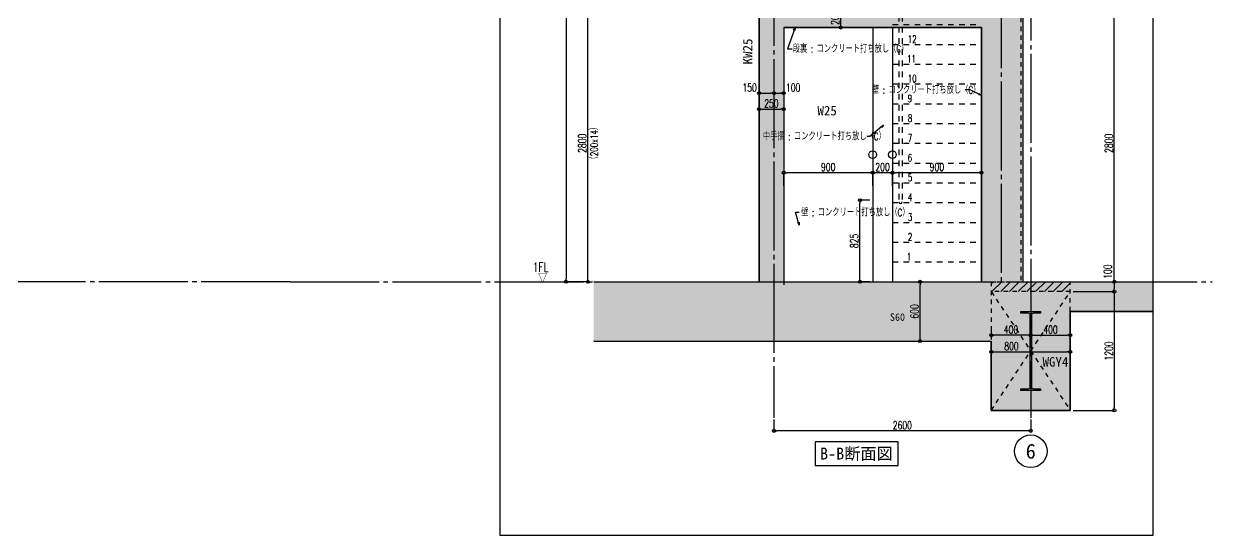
# Model space of a CAD drawing. Extents: x -229451 to 47804, y -161247 to 19812.
# Drawn here: x 31620 to 43649, y 90 to 5260 of the extents above; entities that cross this region are included whole.
import ezdxf
from ezdxf.enums import TextEntityAlignment as Align

# ---------------------------------------------------------------- set-up
doc = ezdxf.new("R2010")
doc.units = 0
doc.header["$LTSCALE"] = 450
for name, pattern in [('CENTER2', [2.3, 2, -0.1, 0.1, -0.1]), ('HIDDEN2', [0.25, 0.125, -0.125]), ('HIDDEN3', [0.2, 0.1, -0.1])]:
    doc.linetypes.add(name, pattern=pattern)
doc.layers.get('0').update_dxf_attribs({"linetype": 'CONTINUOUS'})
doc.layers.get('DEFPOINTS').update_dxf_attribs({"linetype": 'CONTINUOUS'})
doc.layers.add('E0_図面枠B_OFF', color=255, linetype='CONTINUOUS', plot=False)
for name, color, linetype in [('E1_文字A', 3, 'CONTINUOUS'), ('E1_文字B', 2, 'CONTINUOUS'), ('E1_文字（平天）', 3, 'CONTINUOUS'), ('E6_面取り記号', 4, 'CONTINUOUS'), ('G1_ハッチング', 251, 'CONTINUOUS'), ('G2_ハッチング', 243, 'CONTINUOUS'), ('H寸法', 3, 'CONTINUOUS'), ('IA_通芯', 12, 'CENTER2'), ('IB_壁芯', 2, 'CENTER2'), ('ID1_躯体', 7, 'CONTINUOUS'), ('ID2_構造体', 8, 'HIDDEN3'), ('ID7_打放し表示', 231, 'UTILDN'), ('IE_鉄骨', 242, 'CONTINUOUS'), ('JA2_梁記号', 4, 'CONTINUOUS'), ('JA3_ｽﾗﾌﾞ記号', 4, 'CONTINUOUS'), ('JA4_壁記号', 4, 'CONTINUOUS'), ('JB1_仕上線B_細線', 51, 'CONTINUOUS'), ('JL1_金物_手摺他', 1, 'CONTINUOUS'), ('KA1_躯体見下線', 113, 'CONTINUOUS')]:
    doc.layers.add(name, color=color, linetype=linetype)
doc.styles.add('toda-A (0.7)', font='romans.shx', dxfattribs={"width": 0.7, "bigfont": 'extfont.shx'})
doc.styles.add('toda-G', font='')
doc.styles.get('toda-G').set_extended_font_data('MS Gothic')
doc.linetypes.add('UTILDN', pattern='A,5e-13,[130,ltypeshp.shx,S=0.45,R=0,X=0,Y=-0.45],0,-3', length=3)
doc.dimstyles.new('toda 1：30', dxfattribs={"dimscale": 30, "dimtxt": 2.7, "dimasz": 1, "dimexe": 0, "dimexo": 1, "dimgap": 0, "dimtad": 0, "dimdec": 3, "dimzin": 12, "dimdsep": 46, "dimtxsty": 'toda-A (0.7)', "dimblk": 'ORIGIN', "dimcen": 2.5, "dimclrd": 256, "dimclre": 256, "dimclrt": 7, "dimadec": 0, "dimazin": 0, "dimtfac": 1, "dimtdec": 3, "dimtix": 1, "dimtmove": 2, "dimatfit": 3, "dimldrblk": 'ORIGIN', "dimfxl": 0, "dimtvp": 0.7, "dimtolj": 1, "dimtzin": 0, "dimarcsym": 0})

# ---------------------------------------------------------------- blocks, each defined once
blk = doc.blocks.new('通芯符号B')
at = {"layer": 'IA_通芯', "linetype": 'Continuous'}
blk.add_circle((0, 0), 275, dxfattribs=at)
at = {"layer": 'IA_通芯', "style": 'toda-G'}
blk.add_attdef('X02', text='', height=250, dxfattribs=at).set_placement((0, 0), align=Align.MIDDLE)
blk = doc.blocks.new('_Origin')
at = {"color": 0, "linetype": 'ByBlock', "lineweight": -2}
blk.add_line((0, 0), (-1, 0), dxfattribs=at)
blk.add_circle((0, 0), 0.5, dxfattribs=at)
blk = doc.blocks.new('*D296')
at = {"layer": 'DEFPOINTS', "color": 0, "transparency": 16777216}
for p in [(41412, 2185), (41812, 2185), (41412, 2111)]:
    blk.add_point(p, dxfattribs=at)
at = {"layer": 'H寸法', "linetype": 'CENTER2', "lineweight": -2, "transparency": 16777216}
for p, q in [((41412, 2155), (41412, 2111)), ((41812, 2155), (41812, 2111))]:
    blk.add_line(p, q, dxfattribs=at)
at = {"layer": 'H寸法', "lineweight": -2, "transparency": 16777216}
blk.add_line((41782, 2111), (41442, 2111), dxfattribs=at)
at = {"layer": 'H寸法', "lineweight": -2, "transparency": 16777216, "xscale": 30, "yscale": 30, "zscale": 30, "rotation": 180}
blk.add_blockref('_Origin', (41412, 2111), dxfattribs=at)
at = {"layer": 'H寸法', "lineweight": -2, "transparency": 16777216, "xscale": 30, "yscale": 30, "zscale": 30}
blk.add_blockref('_Origin', (41812, 2111), dxfattribs=at)
at = {"layer": 'H寸法', "color": 7, "transparency": 16777216, "insert": (41612, 2168), "char_height": 81, "attachment_point": 5, "style": 'toda-A (0.7)'}
blk.add_mtext('\\A1;400', dxfattribs=at)
blk = doc.blocks.new('*D297')
at = {"layer": 'DEFPOINTS', "color": 0, "transparency": 16777216}
for p in [(41812, 2185), (42212, 2185), (42212, 2111)]:
    blk.add_point(p, dxfattribs=at)
at = {"layer": 'H寸法', "linetype": 'CENTER2', "lineweight": -2, "transparency": 16777216}
for p, q in [((41812, 2155), (41812, 2111)), ((42212, 2155), (42212, 2111))]:
    blk.add_line(p, q, dxfattribs=at)
at = {"layer": 'H寸法', "lineweight": -2, "transparency": 16777216}
blk.add_line((41842, 2111), (42182, 2111), dxfattribs=at)
at = {"layer": 'H寸法', "lineweight": -2, "transparency": 16777216, "xscale": 30, "yscale": 30, "zscale": 30, "rotation": 180}
blk.add_blockref('_Origin', (41812, 2111), dxfattribs=at)
at = {"layer": 'H寸法', "lineweight": -2, "transparency": 16777216, "xscale": 30, "yscale": 30, "zscale": 30}
blk.add_blockref('_Origin', (42212, 2111), dxfattribs=at)
at = {"layer": 'H寸法', "color": 7, "transparency": 16777216, "insert": (42012, 2168), "char_height": 81, "attachment_point": 5, "style": 'toda-A (0.7)'}
blk.add_mtext('\\A1;400', dxfattribs=at)
blk = doc.blocks.new('*D298')
at = {"layer": 'DEFPOINTS', "color": 0, "transparency": 16777216}
for p in [(42605, 2652), (42212, 2552), (42658, 2552)]:
    blk.add_point(p, dxfattribs=at)
at = {"layer": 'H寸法', "linetype": 'CENTER2', "lineweight": -2, "transparency": 16777216}
for p, q in [((42635, 2652), (42658, 2652)), ((42242, 2552), (42658, 2552))]:
    blk.add_line(p, q, dxfattribs=at)
at = {"layer": 'H寸法', "lineweight": -2, "transparency": 16777216}
blk.add_line((42658, 2622), (42658, 2582), dxfattribs=at)
at = {"layer": 'H寸法', "lineweight": -2, "transparency": 16777216, "xscale": 30, "yscale": 30, "zscale": 30}
for p, rotation in [((42658, 2652), 90), ((42658, 2552), 270)]:
    blk.add_blockref('_Origin', p, dxfattribs=dict(at, rotation=rotation))
at = {"layer": 'H寸法', "color": 7, "transparency": 16777216, "insert": (42591, 2754), "char_height": 81, "attachment_point": 5, "rotation": 90, "style": 'toda-A (0.7)'}
blk.add_mtext('\\A1;100', dxfattribs=at)
blk = doc.blocks.new('*D299')
at = {"layer": 'DEFPOINTS', "color": 0, "transparency": 16777216}
for p in [(42212, 2552), (42212, 1352), (42658, 1352)]:
    blk.add_point(p, dxfattribs=at)
at = {"layer": 'H寸法', "linetype": 'CENTER2', "lineweight": -2, "transparency": 16777216}
for p, q in [((42242, 2552), (42658, 2552)), ((42242, 1352), (42658, 1352))]:
    blk.add_line(p, q, dxfattribs=at)
at = {"layer": 'H寸法', "lineweight": -2, "transparency": 16777216}
blk.add_line((42658, 2522), (42658, 1382), dxfattribs=at)
at = {"layer": 'H寸法', "lineweight": -2, "transparency": 16777216, "xscale": 30, "yscale": 30, "zscale": 30}
for p, rotation in [((42658, 2552), 90), ((42658, 1352), 270)]:
    blk.add_blockref('_Origin', p, dxfattribs=dict(at, rotation=rotation))
at = {"layer": 'H寸法', "color": 7, "transparency": 16777216, "insert": (42602, 1952), "char_height": 81, "attachment_point": 5, "rotation": 90, "style": 'toda-A (0.7)'}
blk.add_mtext('\\A1;1200', dxfattribs=at)
blk = doc.blocks.new('*D300')
at = {"layer": 'DEFPOINTS', "color": 0, "transparency": 16777216}
for p in [(40412, 3755), (40412, 3591), (41312, 3591)]:
    blk.add_point(p, dxfattribs=at)
at = {"layer": 'H寸法', "linetype": 'CENTER2', "lineweight": -2, "transparency": 16777216}
for p, q in [((40412, 3621), (40412, 3755)), ((41312, 3621), (41312, 3755))]:
    blk.add_line(p, q, dxfattribs=at)
at = {"layer": 'H寸法', "lineweight": -2, "transparency": 16777216}
blk.add_line((41282, 3755), (40442, 3755), dxfattribs=at)
at = {"layer": 'H寸法', "lineweight": -2, "transparency": 16777216, "xscale": 30, "yscale": 30, "zscale": 30, "rotation": 180}
blk.add_blockref('_Origin', (40412, 3755), dxfattribs=at)
at = {"layer": 'H寸法', "lineweight": -2, "transparency": 16777216, "xscale": 30, "yscale": 30, "zscale": 30}
blk.add_blockref('_Origin', (41312, 3755), dxfattribs=at)
at = {"layer": 'H寸法', "color": 7, "transparency": 16777216, "insert": (40862, 3812), "char_height": 81, "attachment_point": 5, "style": 'toda-A (0.7)'}
blk.add_mtext('\\A1;900', dxfattribs=at)
blk = doc.blocks.new('*D301')
at = {"layer": 'DEFPOINTS', "color": 0, "transparency": 16777216}
for p in [(40212, 3755), (40212, 3591), (40412, 3591)]:
    blk.add_point(p, dxfattribs=at)
at = {"layer": 'H寸法', "linetype": 'CENTER2', "lineweight": -2, "transparency": 16777216}
for p, q in [((40212, 3621), (40212, 3755)), ((40412, 3621), (40412, 3755))]:
    blk.add_line(p, q, dxfattribs=at)
at = {"layer": 'H寸法', "lineweight": -2, "transparency": 16777216}
blk.add_line((40382, 3755), (40242, 3755), dxfattribs=at)
at = {"layer": 'H寸法', "lineweight": -2, "transparency": 16777216, "xscale": 30, "yscale": 30, "zscale": 30, "rotation": 180}
blk.add_blockref('_Origin', (40212, 3755), dxfattribs=at)
at = {"layer": 'H寸法', "lineweight": -2, "transparency": 16777216, "xscale": 30, "yscale": 30, "zscale": 30}
blk.add_blockref('_Origin', (40412, 3755), dxfattribs=at)
at = {"layer": 'H寸法', "color": 7, "transparency": 16777216, "insert": (40312, 3812), "char_height": 81, "attachment_point": 5, "style": 'toda-A (0.7)'}
blk.add_mtext('\\A1;200', dxfattribs=at)
blk = doc.blocks.new('*D302')
at = {"layer": 'DEFPOINTS', "color": 0, "transparency": 16777216}
for p in [(39312, 3755), (39312, 3591), (40212, 3591)]:
    blk.add_point(p, dxfattribs=at)
at = {"layer": 'H寸法', "linetype": 'CENTER2', "lineweight": -2, "transparency": 16777216}
for p, q in [((39312, 3621), (39312, 3755)), ((40212, 3621), (40212, 3755))]:
    blk.add_line(p, q, dxfattribs=at)
at = {"layer": 'H寸法', "lineweight": -2, "transparency": 16777216}
blk.add_line((40182, 3755), (39342, 3755), dxfattribs=at)
at = {"layer": 'H寸法', "lineweight": -2, "transparency": 16777216, "xscale": 30, "yscale": 30, "zscale": 30, "rotation": 180}
blk.add_blockref('_Origin', (39312, 3755), dxfattribs=at)
at = {"layer": 'H寸法', "lineweight": -2, "transparency": 16777216, "xscale": 30, "yscale": 30, "zscale": 30}
blk.add_blockref('_Origin', (40212, 3755), dxfattribs=at)
at = {"layer": 'H寸法', "color": 7, "transparency": 16777216, "insert": (39762, 3812), "char_height": 81, "attachment_point": 5, "style": 'toda-A (0.7)'}
blk.add_mtext('\\A1;900', dxfattribs=at)
blk = doc.blocks.new('*D304')
at = {"layer": 'DEFPOINTS', "color": 0, "transparency": 16777216}
for p in [(40083, 3477), (40212, 3477), (40212, 2652)]:
    blk.add_point(p, dxfattribs=at)
at = {"layer": 'H寸法', "linetype": 'CENTER2', "lineweight": -2, "transparency": 16777216}
for p, q in [((40182, 3477), (40083, 3477)), ((40182, 2652), (40083, 2652))]:
    blk.add_line(p, q, dxfattribs=at)
at = {"layer": 'H寸法', "lineweight": -2, "transparency": 16777216}
blk.add_line((40083, 2682), (40083, 3447), dxfattribs=at)
at = {"layer": 'H寸法', "lineweight": -2, "transparency": 16777216, "xscale": 30, "yscale": 30, "zscale": 30}
for p, rotation in [((40083, 3477), 90), ((40083, 2652), 270)]:
    blk.add_blockref('_Origin', p, dxfattribs=dict(at, rotation=rotation))
at = {"layer": 'H寸法', "color": 7, "transparency": 16777216, "insert": (40026, 3065), "char_height": 81, "attachment_point": 5, "rotation": 90, "style": 'toda-A (0.7)'}
blk.add_mtext('\\A1;825', dxfattribs=at)
blk = doc.blocks.new('*D308')
at = {"layer": 'DEFPOINTS', "color": 0, "transparency": 16777216}
for p in [(41412, 2001), (42212, 2001), (42212, 1944)]:
    blk.add_point(p, dxfattribs=at)
at = {"layer": 'H寸法', "linetype": 'CENTER2', "lineweight": -2, "transparency": 16777216}
for p, q in [((41412, 1971), (41412, 1944)), ((42212, 1971), (42212, 1944))]:
    blk.add_line(p, q, dxfattribs=at)
at = {"layer": 'H寸法', "lineweight": -2, "transparency": 16777216}
blk.add_line((41442, 1944), (42182, 1944), dxfattribs=at)
at = {"layer": 'H寸法', "lineweight": -2, "transparency": 16777216, "xscale": 30, "yscale": 30, "zscale": 30, "rotation": 180}
blk.add_blockref('_Origin', (41412, 1944), dxfattribs=at)
at = {"layer": 'H寸法', "lineweight": -2, "transparency": 16777216, "xscale": 30, "yscale": 30, "zscale": 30}
blk.add_blockref('_Origin', (42212, 1944), dxfattribs=at)
at = {"layer": 'H寸法', "color": 7, "transparency": 16777216, "insert": (41617, 2001), "char_height": 81, "attachment_point": 5, "style": 'toda-A (0.7)'}
blk.add_mtext('\\A1;800', dxfattribs=at)
blk = doc.blocks.new('*D313')
at = {"layer": 'DEFPOINTS', "color": 0, "transparency": 16777216}
for p in [(39062, 4449), (39312, 4449), (39312, 4398)]:
    blk.add_point(p, dxfattribs=at)
at = {"layer": 'H寸法', "linetype": 'CENTER2', "lineweight": -2, "transparency": 16777216}
for p, q in [((39062, 4419), (39062, 4398)), ((39312, 4419), (39312, 4398))]:
    blk.add_line(p, q, dxfattribs=at)
at = {"layer": 'H寸法', "lineweight": -2, "transparency": 16777216}
blk.add_line((39092, 4398), (39282, 4398), dxfattribs=at)
at = {"layer": 'H寸法', "lineweight": -2, "transparency": 16777216, "xscale": 30, "yscale": 30, "zscale": 30, "rotation": 180}
blk.add_blockref('_Origin', (39062, 4398), dxfattribs=at)
at = {"layer": 'H寸法', "lineweight": -2, "transparency": 16777216, "xscale": 30, "yscale": 30, "zscale": 30}
blk.add_blockref('_Origin', (39312, 4398), dxfattribs=at)
at = {"layer": 'H寸法', "color": 7, "transparency": 16777216, "insert": (39187, 4455), "char_height": 81, "attachment_point": 5, "style": 'toda-A (0.7)'}
blk.add_mtext('\\A1;250', dxfattribs=at)
blk = doc.blocks.new('*D314')
at = {"layer": 'DEFPOINTS', "color": 0, "transparency": 16777216}
for p in [(39062, 4521), (39212, 4558), (39212, 4521)]:
    blk.add_point(p, dxfattribs=at)
at = {"layer": 'H寸法', "linetype": 'CENTER2', "lineweight": -2, "transparency": 16777216}
for p, q in [((39062, 4551), (39062, 4558)), ((39212, 4551), (39212, 4558))]:
    blk.add_line(p, q, dxfattribs=at)
at = {"layer": 'H寸法', "lineweight": -2, "transparency": 16777216}
blk.add_line((39092, 4558), (39182, 4558), dxfattribs=at)
at = {"layer": 'H寸法', "lineweight": -2, "transparency": 16777216, "xscale": 30, "yscale": 30, "zscale": 30, "rotation": 180}
blk.add_blockref('_Origin', (39062, 4558), dxfattribs=at)
at = {"layer": 'H寸法', "lineweight": -2, "transparency": 16777216, "xscale": 30, "yscale": 30, "zscale": 30}
blk.add_blockref('_Origin', (39212, 4558), dxfattribs=at)
at = {"layer": 'H寸法', "color": 7, "transparency": 16777216, "insert": (38966, 4615), "char_height": 81, "attachment_point": 5, "style": 'toda-A (0.7)'}
blk.add_mtext('\\A1;150', dxfattribs=at)
blk = doc.blocks.new('*D315')
at = {"layer": 'DEFPOINTS', "color": 0, "transparency": 16777216}
for p in [(39212, 4521), (39312, 4558), (39312, 4521)]:
    blk.add_point(p, dxfattribs=at)
at = {"layer": 'H寸法', "linetype": 'CENTER2', "lineweight": -2, "transparency": 16777216}
for p, q in [((39212, 4551), (39212, 4558)), ((39312, 4551), (39312, 4558))]:
    blk.add_line(p, q, dxfattribs=at)
at = {"layer": 'H寸法', "lineweight": -2, "transparency": 16777216}
blk.add_line((39242, 4558), (39282, 4558), dxfattribs=at)
at = {"layer": 'H寸法', "lineweight": -2, "transparency": 16777216, "xscale": 30, "yscale": 30, "zscale": 30, "rotation": 180}
blk.add_blockref('_Origin', (39212, 4558), dxfattribs=at)
at = {"layer": 'H寸法', "lineweight": -2, "transparency": 16777216, "xscale": 30, "yscale": 30, "zscale": 30}
blk.add_blockref('_Origin', (39312, 4558), dxfattribs=at)
at = {"layer": 'H寸法', "color": 7, "transparency": 16777216, "insert": (39407, 4615), "char_height": 81, "attachment_point": 5, "style": 'toda-A (0.7)'}
blk.add_mtext('\\A1;100', dxfattribs=at)
blk = doc.blocks.new('*D337')
at = {"layer": 'DEFPOINTS', "color": 0, "transparency": 16777216}
for p in [(39212, 1291), (41812, 1291), (39212, 1144)]:
    blk.add_point(p, dxfattribs=at)
at = {"layer": 'H寸法', "linetype": 'CENTER2', "lineweight": -2, "transparency": 16777216}
for p, q in [((39212, 1261), (39212, 1144)), ((41812, 1261), (41812, 1144))]:
    blk.add_line(p, q, dxfattribs=at)
at = {"layer": 'H寸法', "lineweight": -2, "transparency": 16777216}
blk.add_line((41782, 1144), (39242, 1144), dxfattribs=at)
at = {"layer": 'H寸法', "lineweight": -2, "transparency": 16777216, "xscale": 30, "yscale": 30, "zscale": 30, "rotation": 180}
blk.add_blockref('_Origin', (39212, 1144), dxfattribs=at)
at = {"layer": 'H寸法', "lineweight": -2, "transparency": 16777216, "xscale": 30, "yscale": 30, "zscale": 30}
blk.add_blockref('_Origin', (41812, 1144), dxfattribs=at)
at = {"layer": 'H寸法', "color": 7, "transparency": 16777216, "insert": (40512, 1201), "char_height": 81, "attachment_point": 5, "style": 'toda-A (0.7)'}
blk.add_mtext('\\A1;2600', dxfattribs=at)
blk = doc.blocks.new('*D406')
at = {"layer": 'DEFPOINTS', "color": 0, "transparency": 16777216}
for p in [(37196, 9652), (37108, 2652), (37359, 2652)]:
    blk.add_point(p, dxfattribs=at)
at = {"layer": 'H寸法', "linetype": 'CENTER2', "lineweight": -2, "transparency": 16777216}
for p, q in [((37166, 9652), (37108, 9652)), ((37329, 2652), (37108, 2652))]:
    blk.add_line(p, q, dxfattribs=at)
at = {"layer": 'H寸法', "lineweight": -2, "transparency": 16777216}
blk.add_line((37108, 9622), (37108, 2682), dxfattribs=at)
at = {"layer": 'H寸法', "lineweight": -2, "transparency": 16777216, "xscale": 30, "yscale": 30, "zscale": 30}
for p, rotation in [((37108, 9652), 90), ((37108, 2652), 270)]:
    blk.add_blockref('_Origin', p, dxfattribs=dict(at, rotation=rotation))
at = {"layer": 'H寸法', "color": 7, "transparency": 16777216, "insert": (37052, 5816), "char_height": 81, "attachment_point": 5, "rotation": 90, "style": 'toda-A (0.7)'}
blk.add_mtext('\\A1;7000', dxfattribs=at)
blk = doc.blocks.new('*D457')
at = {"layer": 'DEFPOINTS', "color": 0, "transparency": 16777216}
for p in [(37329, 5452), (38277, 5452), (37287, 2652)]:
    blk.add_point(p, dxfattribs=at)
at = {"layer": 'H寸法', "linetype": 'CENTER2', "lineweight": -2, "transparency": 16777216}
for p, q in [((38247, 5452), (37329, 5452)), ((37317, 2652), (37329, 2652))]:
    blk.add_line(p, q, dxfattribs=at)
at = {"layer": 'H寸法', "lineweight": -2, "transparency": 16777216}
blk.add_line((37329, 2682), (37329, 5422), dxfattribs=at)
at = {"layer": 'H寸法', "lineweight": -2, "transparency": 16777216, "xscale": 30, "yscale": 30, "zscale": 30}
for p, rotation in [((37329, 5452), 90), ((37329, 2652), 270)]:
    blk.add_blockref('_Origin', p, dxfattribs=dict(at, rotation=rotation))
at = {"layer": 'H寸法', "color": 7, "transparency": 16777216, "insert": (37273, 4052), "char_height": 81, "attachment_point": 5, "rotation": 90, "style": 'toda-A (0.7)'}
blk.add_mtext('\\A1;2800', dxfattribs=at)
blk = doc.blocks.new('*D461')
at = {"layer": 'DEFPOINTS', "color": 0, "transparency": 16777216}
for p in [(40688, 2652), (40692, 2652), (40671, 2052)]:
    blk.add_point(p, dxfattribs=at)
at = {"layer": 'H寸法', "linetype": 'CENTER2', "lineweight": -2, "transparency": 16777216}
for p, q in [((40718, 2652), (40692, 2652)), ((40701, 2052), (40692, 2052))]:
    blk.add_line(p, q, dxfattribs=at)
at = {"layer": 'H寸法', "lineweight": -2, "transparency": 16777216}
blk.add_line((40692, 2082), (40692, 2622), dxfattribs=at)
at = {"layer": 'H寸法', "lineweight": -2, "transparency": 16777216, "xscale": 30, "yscale": 30, "zscale": 30}
for p, rotation in [((40692, 2652), 90), ((40692, 2052), 270)]:
    blk.add_blockref('_Origin', p, dxfattribs=dict(at, rotation=rotation))
at = {"layer": 'H寸法', "color": 7, "transparency": 16777216, "insert": (40636, 2352), "char_height": 81, "attachment_point": 5, "rotation": 90, "style": 'toda-A (0.7)'}
blk.add_mtext('\\A1;600', dxfattribs=at)
blk = doc.blocks.new('*D462')
at = {"layer": 'DEFPOINTS', "color": 0, "transparency": 16777216}
for p in [(39889, 5422), (39911, 5422), (39911, 5222)]:
    blk.add_point(p, dxfattribs=at)
at = {"layer": 'H寸法', "linetype": 'CENTER2', "lineweight": -2, "transparency": 16777216}
for p, q in [((39881, 5422), (39889, 5422)), ((39881, 5222), (39889, 5222))]:
    blk.add_line(p, q, dxfattribs=at)
at = {"layer": 'H寸法', "lineweight": -2, "transparency": 16777216}
blk.add_line((39889, 5252), (39889, 5392), dxfattribs=at)
at = {"layer": 'H寸法', "lineweight": -2, "transparency": 16777216, "xscale": 30, "yscale": 30, "zscale": 30}
for p, rotation in [((39889, 5422), 90), ((39889, 5222), 270)]:
    blk.add_blockref('_Origin', p, dxfattribs=dict(at, rotation=rotation))
at = {"layer": 'H寸法', "color": 7, "transparency": 16777216, "insert": (39833, 5322), "char_height": 81, "attachment_point": 5, "rotation": 90, "style": 'toda-A (0.7)'}
blk.add_mtext('\\A1;200', dxfattribs=at)
blk = doc.blocks.new('*D504')
at = {"layer": 'DEFPOINTS', "color": 0, "transparency": 16777216}
for p in [(41732, 5452), (42658, 5452), (42605, 2652)]:
    blk.add_point(p, dxfattribs=at)
at = {"layer": 'H寸法', "linetype": 'CENTER2', "lineweight": -2, "transparency": 16777216}
for p, q in [((41762, 5452), (42658, 5452)), ((42635, 2652), (42658, 2652))]:
    blk.add_line(p, q, dxfattribs=at)
at = {"layer": 'H寸法', "lineweight": -2, "transparency": 16777216}
blk.add_line((42658, 2682), (42658, 5422), dxfattribs=at)
at = {"layer": 'H寸法', "lineweight": -2, "transparency": 16777216, "xscale": 30, "yscale": 30, "zscale": 30}
for p, rotation in [((42658, 5452), 90), ((42658, 2652), 270)]:
    blk.add_blockref('_Origin', p, dxfattribs=dict(at, rotation=rotation))
at = {"layer": 'H寸法', "color": 7, "transparency": 16777216, "insert": (42602, 4052), "char_height": 81, "attachment_point": 5, "rotation": 90, "style": 'toda-A (0.7)'}
blk.add_mtext('\\A1;2800', dxfattribs=at)

msp = doc.modelspace()

# ---------------------------------------------------------------- hatches: boundary and pattern name
at = {"layer": 'G1_ハッチング'}
h = msp.add_hatch(color=256, dxfattribs=at)
h.paths.add_polyline_path([(42162.1536, 9152.1917), (42182.1536, 9152.1917), (42182.1536, 9272.1917), (41532.1536, 9272.1917), (41532.1536, 13452.1917), (42162.1536, 13452.1917), (42162.1536, 14452.1917), (42305.4225, 14452.1917), (42305.4225, 14652.1917), (41612.1536, 14652.1917), (41612.1536, 14829.4418), (41362.1536, 14829.4418), (41362.1536, 14652.1917), (38812.1536, 14652.1917), (38812.1536, 14829.4418), (38612.1536, 14829.4418), (38612.1536, 14652.1917), (37388.8324, 14652.1917), (37388.8324, 14452.1917), (37612.1536, 14452.1917), (37612.1536, 11788.2949), (37622.2392, 11777.1917), (37702.1536, 11777.1917), (37702.1536, 11817.1917), (37812.1536, 11817.1917), (37812.1536, 14452.1917), (38912.1536, 14452.1917), (38912.1536, 13752.1917), (39112.1536, 13752.1917), (39112.1536, 9252.1917), (37812.1536, 9252.1917), (37812.1536, 9652.1917), (37612.1536, 9652.1917), (37612.1536, 9252.1917), (37388.8324, 9252.1917), (37388.8324, 9052.1917), (37612.1536, 9052.1917), (37612.1536, 8652.1917), (37912.1536, 8652.1917), (37912.1536, 9052.1917), (38912.1536, 9052.1917), (38912.1536, 8352.1917), (39062.1536, 8352.1917), (39062.1536, 2652.1917), (37388.8324, 2652.1917), (37388.8324, 2052.1917), (41412.1536, 2052.1917), (41412.1536, 1352.1917), (42212.1536, 1352.1917), (42212.1536, 2352.1917), (43049.6393, 2352.1917), (43049.4304, 2652.1917), (41731.9447, 2652.1917), (41732.1536, 7752.1917), (42162.1536, 7752.1917), (42162.1536, 8252.1917), (42305.4225, 8252.1917), (42305.4225, 8452.1917), (42162.1536, 8452.1917)])
h.paths.add_polyline_path([(41312.1536, 8222.1917), (39312.1536, 8222.1917), (39312.1536, 13952.1917), (39312.1536, 14452.1917), (41312.1536, 14452.1917)], flags=16)
h.paths.add_polyline_path([(41312.1536, 8022.1917), (41312.1536, 5422.1917), (39312.1536, 5422.1917), (39312.1536, 8022.1917)], flags=16)
h.paths.add_polyline_path([(41312.1536, 5222.1917), (41312.1536, 2652.1917), (39312.1536, 2652.1917), (39312.1536, 5222.1917)], flags=16)
at = {"layer": 'G2_ハッチング', "linetype": 'Continuous'}
h = msp.add_hatch(dxfattribs=at)
h.set_pattern_fill('ANSI31', color=5, scale=500)
h.set_pattern_definition([(45, (-86636.32, -26419.99), (-44.194174, 44.194174), [])])
h.paths.add_polyline_path([(42212.1536, 2652.1917), (41412.1536, 2652.1917), (41412.1536, 2552.1917), (42212.1536, 2552.1917)])

# ---------------------------------------------------------------- linework, layer by layer
at = {"layer": 'E0_図面枠B_OFF'}
msp.add_lwpolyline([(36438.7834, 89.7168), (43049.6393, 89.7168), (43049.6393, 14979.7808), (36438.7834, 14979.7808)], close=True, dxfattribs=at)
at = {"layer": 'E1_文字（平天）', "linetype": 'Continuous'}
msp.add_lwpolyline([(39630.1225, 794.6918), (40470.6301, 794.6918), (40470.6301, 1034.6919), (39630.1225, 1034.6919)], close=True, dxfattribs=at)
at = {"layer": 'E6_面取り記号'}
for centre in [(40212.1536, 3937.1917), (40412.1536, 3937.1917)]:
    msp.add_circle(centre, 38.658, dxfattribs=at)
at = {"layer": 'IA_通芯'}
for p, q in [((41812.1536, 15305.1551), (41812.1536, 1277.4835)), ((34315.2719, 2652.1917), (21281.6776, 2652.1917)), ((34315.2719, 2652.1917), (43648.9595, 2652.1917))]:
    msp.add_line(p, q, dxfattribs=at)
at = {"layer": 'IB_壁芯'}
for p, q in [((39212.1536, 14218.4465), (39212.1536, 1277.4835)), ((41512.1536, 7783.1306), (41512.1536, 2612.1174))]:
    msp.add_line(p, q, dxfattribs=at)
at = {"layer": 'ID1_躯体'}
for p, q in [((39062.1536, 8352.1917), (39062.1536, 2652.1917)), ((41732.1536, 7752.1917), (41732.1536, 2652.1917)), ((39312.1536, 5222.1917), (41312.1536, 5222.1917)), ((39312.1536, 5222.1917), (39312.1536, 2652.1917)), ((41312.1536, 5222.1917), (41312.1536, 2652.1917)), ((37388.8324, 2652.1917), (39062.1536, 2652.1917)), ((39312.1536, 2652.1917), (41312.1536, 2652.1917)), ((41732.1536, 2652.1917), (43049.6393, 2652.1917)), ((42212.1536, 1352.1917), (42212.1536, 2352.1917)), ((42212.1536, 2352.1917), (43049.6393, 2352.1917)), ((37388.8324, 2052.1917), (41412.1536, 2052.1917)), ((41412.1536, 2052.1917), (41412.1536, 1352.1917)), ((41412.1536, 1352.1917), (42212.1536, 1352.1917))]:
    msp.add_line(p, q, dxfattribs=at)
at = {"layer": 'ID2_構造体'}
for p, q in [((41712.1536, 7752.1917), (41712.1536, 2652.1917)), ((41412.1536, 2652.1917), (41412.1536, 2052.1917)), ((41412.1536, 2652.1917), (41732.1536, 2652.1917)), ((42212.1536, 2352.1917), (42212.1536, 2652.1917)), ((41412.1536, 1352.1917), (42212.1536, 2552.1917)), ((42212.1536, 2552.1917), (41412.1536, 2552.1917)), ((41412.1536, 2552.1917), (42212.1536, 1352.1917))]:
    msp.add_line(p, q, dxfattribs=at)
at = {"layer": 'ID7_打放し表示', "ltscale": 0.1}
for points in [[(39062.1536, 2652.1917), (39062.1536, 8352.1917), (38912.1536, 8352.1917), (38912.1536, 9052.1917), (37812.1536, 9052.1917)], [(41312.1536, 2652.1917), (41312.1536, 5222.1917), (39312.1536, 5222.1917), (39312.1536, 2622.1917)], [(43049.6393, 2352.1917), (42212.1536, 2352.1917), (42212.1536, 1352.1917), (41412.1536, 1352.1917), (41412.1536, 2048.4917), (37388.8324, 2052.1917)]]:
    msp.add_lwpolyline(points, dxfattribs=at)
at = {"layer": 'IE_鉄骨'}
msp.add_lwpolyline([(41912.1536, 1552.1917), (41712.1536, 1552.1917), (41712.1536, 1571.1917), (41787.1536, 1571.1917, 0.450910804), (41806.1536, 1591.1917), (41806.1536, 2313.1917, 0.450910804), (41787.1536, 2333.1917), (41712.1536, 2333.1917), (41712.1536, 2352.1917), (41912.1536, 2352.1917), (41912.1536, 2333.1917), (41837.1536, 2333.1917, 0.450910804), (41818.1536, 2313.1917), (41818.1536, 1591.1917, 0.450910804), (41837.1536, 1571.1917), (41912.1536, 1571.1917)], format="xyb", close=True, dxfattribs=at)
at = {"layer": 'JB1_仕上線B_細線', "linetype": 'HIDDEN2'}
for p, q in [((40412.1536, 5252.1917), (41312.1536, 5252.1917)), ((40412.1536, 5052.1917), (41312.1536, 5052.1917)), ((40412.1536, 4852.1917), (41312.1536, 4852.1917)), ((40412.1536, 4652.1917), (41312.1536, 4652.1917)), ((40412.1536, 4452.1917), (41312.1536, 4452.1917)), ((40412.1536, 4252.1917), (41312.1536, 4252.1917)), ((40412.1536, 4052.1917), (41312.1536, 4052.1917)), ((40412.1536, 3852.1917), (41312.1536, 3852.1917)), ((40412.1536, 3652.1917), (41312.1536, 3652.1917)), ((40412.1536, 3452.1917), (41312.1536, 3452.1917)), ((40412.1536, 3252.1917), (41312.1536, 3252.1917)), ((40412.1536, 3052.1917), (41312.1536, 3052.1917)), ((40412.1536, 2852.1917), (41312.1536, 2852.1917))]:
    msp.add_line(p, q, dxfattribs=at)
at = {"layer": 'JL1_金物_手摺他', "linetype": 'HIDDEN2'}
for p, q in [((40477.1536, 5452.1917), (40477.1536, 3459.6917)), ((40512.1536, 5452.1917), (40512.1536, 3459.6917))]:
    msp.add_line(p, q, dxfattribs=at)
at = {"layer": 'JL1_金物_手摺他'}
msp.add_arc((40494.6536, 3459.6917), 17.5, 180, 0, dxfattribs=at)
at = {"layer": 'KA1_躯体見下線'}
for p, q in [((40212.1536, 5222.1917), (40212.1536, 2652.1917)), ((40412.1536, 5222.1917), (40412.1536, 2652.1917))]:
    msp.add_line(p, q, dxfattribs=at)

# ---------------------------------------------------------------- block references
at = {"layer": 'IA_通芯', "xscale": 0.6, "yscale": 0.6, "zscale": 0.6}
msp.add_blockref('通芯符号B', (41812.1536, 937.9818), dxfattribs=at).add_auto_attribs({'X02': '6'})

# ---------------------------------------------------------------- texts
at = {"layer": 'E1_文字A', "color": 3, "linetype": 'ByBlock', "style": 'toda-A (0.7)', "width": 0.7}
for s, p in [('段裏 : コンクリート打ち放し（C）', (39402.5218, 4969.151)), ('壁 : コンクリート打ち放し（C）', (40204.3421, 4553.716)), ('中手摺 : コンクリート打ち放し（C）', (39100.6575, 4084.4604)), ('壁 : コンクリート打ち放し（C）', (39488.3971, 3314.8218))]:
    msp.add_text(s, height=75, dxfattribs=at).set_placement(p)
msp.add_text('（200x14）', height=75, rotation=90, dxfattribs=at).set_placement((37430.4656, 3847.8408))
at = {"layer": 'E1_文字A', "style": 'toda-A (0.7)', "width": 0.7}
for s, p in [('1FL', (36771.5177, 2751.9347)), ('▽', (36824.3537, 2639.7222))]:
    msp.add_text(s, height=96, dxfattribs=at).set_placement(p)
at = {"layer": 'E1_文字B', "style": 'toda-A (0.7)', "width": 0.7}
for s, p in [('12', (40611.4538, 5105.8537)), ('11', (40603.9538, 4905.8537)), ('10', (40611.4538, 4705.8537)), ('9', (40588.9538, 4505.8537)), ('8', (40590.2038, 4305.2537)), ('7', (40590.2038, 4105.2537)), ('6', (40588.9538, 3905.2537)), ('5', (40590.2038, 3705.8537)), ('4', (40591.4538, 3505.8537)), ('3', (40590.2038, 3305.8537)), ('2', (40590.2038, 3105.8537)), ('1', (40578.9538, 2905.8537))]:
    msp.add_text(s, height=75, dxfattribs=at).set_placement(p, align=Align.MIDDLE_CENTER)
at = {"layer": 'E1_文字（平天）', "linetype": 'Continuous', "style": 'toda-G'}
msp.add_text('B-B断面図', height=120, dxfattribs=at).set_placement((40047.0193, 914.6919), align=Align.MIDDLE_CENTER)
at = {"layer": 'JA2_梁記号', "style": 'toda-G'}
msp.add_text('WGY4', height=96, dxfattribs=at).set_placement((41931.3259, 1794.0534))
at = {"layer": 'JA3_ｽﾗﾌﾞ記号', "style": 'toda-G'}
msp.add_text('S60', height=75, dxfattribs=at).set_placement((40386.5868, 2257.2457))
at = {"layer": 'JA4_壁記号', "style": 'toda-G'}
msp.add_text('KW25', height=96, rotation=90, dxfattribs=at).set_placement((38994.6769, 5110.9191), align=Align.RIGHT)
msp.add_text('W25', height=96, dxfattribs=at).set_placement((39751.1276, 4334.4435), align=Align.CENTER)

# ---------------------------------------------------------------- dimensions: what is measured, and where the dimension line sits
at = {"layer": 'H寸法'}
for base, p1, p2, picture, middle in [((37108.3162, 2652.1917), (37196.0399, 9652.1917), (37359.3933, 2652.1917), '*D406', (37051.6162, 5815.6934)), ((42658.3429, 2552.1917), (42604.8221, 2652.1917), (42212.1536, 2552.1917), '*D298', (42591.322, 2753.5223))]:
    dim = msp.add_linear_dim(base=base, p1=p1, p2=p2, angle=90, dimstyle='toda 1：30', override={"dimfxl": 0}, dxfattribs=at)
    dim.commit()
    dim.dimension.update_dxf_attribs({"geometry": picture, "text_midpoint": middle, "dimtype": 160})
for base, p1, p2, picture, middle in [((37329.3591, 5452.1917), (37287.2649, 2652.1917), (38277.3355, 5452.1917), '*D457', (37272.6591, 4052.1917)), ((39889.2376, 5422.1917), (39910.8322, 5222.1917), (39910.8322, 5422.1917), '*D462', (39832.5376, 5322.1917)), ((42658.3429, 5452.1917), (42604.8221, 2652.1917), (41732.1536, 5452.1917), '*D504', (42601.6429, 4052.1917)), ((40082.8067, 3477.1917), (40212.1536, 2652.1917), (40212.1536, 3477.1917), '*D304', (40026.1067, 3064.6917)), ((40692.3685, 2652.1917), (40670.8752, 2052.1917), (40687.7615, 2652.1917), '*D461', (40635.6685, 2352.1917)), ((42658.3429, 1352.1917), (42212.1536, 2552.1917), (42212.1536, 1352.1917), '*D299', (42601.6429, 1952.1917))]:
    dim = msp.add_linear_dim(base=base, p1=p1, p2=p2, angle=90, dimstyle='toda 1：30', override={"dimfxl": 0}, dxfattribs=at)
    dim.commit()
    dim.dimension.update_dxf_attribs({"geometry": picture, "text_midpoint": middle})
for base, p1, p2, picture, middle in [((39212.1536, 4557.9265), (39062.1536, 4520.7239), (39212.1536, 4520.7239), '*D314', (38965.9009, 4614.6265)), ((39312.1536, 4557.9265), (39212.1536, 4520.7239), (39312.1536, 4520.7239), '*D315', (39406.7681, 4614.6265)), ((42212.1536, 1943.8022), (41412.1536, 2001.3318), (42212.1536, 2001.3318), '*D308', (41617.4669, 2000.5022))]:
    dim = msp.add_linear_dim(base=base, p1=p1, p2=p2, dimstyle='toda 1：30', override={"dimfxl": 0}, dxfattribs=at)
    dim.commit()
    dim.dimension.update_dxf_attribs({"geometry": picture, "text_midpoint": middle, "dimtype": 160})
for base, p1, p2, picture, middle in [((39312.1536, 4398.4873), (39062.1536, 4448.9763), (39312.1536, 4448.9763), '*D313', (39187.1536, 4455.1873)), ((39312.1536, 3755.2451), (40212.1536, 3590.7922), (39312.1536, 3590.7922), '*D302', (39762.1536, 3811.9451)), ((40212.1536, 3755.2451), (40412.1536, 3590.7922), (40212.1536, 3590.7922), '*D301', (40312.1536, 3811.9451)), ((40412.1536, 3755.2451), (41312.1536, 3590.7922), (40412.1536, 3590.7922), '*D300', (40862.1536, 3811.9451)), ((41412.1536, 2111.0932), (41812.1536, 2185.4929), (41412.1536, 2185.4929), '*D296', (41612.1536, 2167.7932)), ((42212.1536, 2111.0932), (41812.1536, 2185.4929), (42212.1536, 2185.4929), '*D297', (42012.1536, 2167.7932)), ((39212.1536, 1144.4531), (41812.1536, 1290.588), (39212.1536, 1290.588), '*D337', (40512.1536, 1201.1531))]:
    dim = msp.add_linear_dim(base=base, p1=p1, p2=p2, dimstyle='toda 1：30', override={"dimfxl": 0}, dxfattribs=at)
    dim.commit()
    dim.dimension.update_dxf_attribs({"geometry": picture, "text_midpoint": middle})

# ---------------------------------------------------------------- leaders
at = {"layer": 'E1_文字A', "color": 3, "linetype": 'ByBlock'}
for points in [[(39426.9064, 5222.1917), (39351.0942, 5006.9499), (39398.0642, 5006.9499)], [(41311.9478, 4535.8556), (41197.9841, 4593.7255), (41148.6646, 4593.7255)], [(40322.8408, 4236.0963), (40183.1547, 4119.8308), (40153.0021, 4119.8308)], [(39469.5319, 3224.6974), (39430.366, 3354.8314), (39467.77, 3354.8314)]]:
    msp.add_leader(points, dimstyle='toda 1：30', override={"dimasz": 1, "dimclrd": 256, "dimldrblk": 'Open30'}, dxfattribs=at)

doc.saveas('drawing.dxf')
